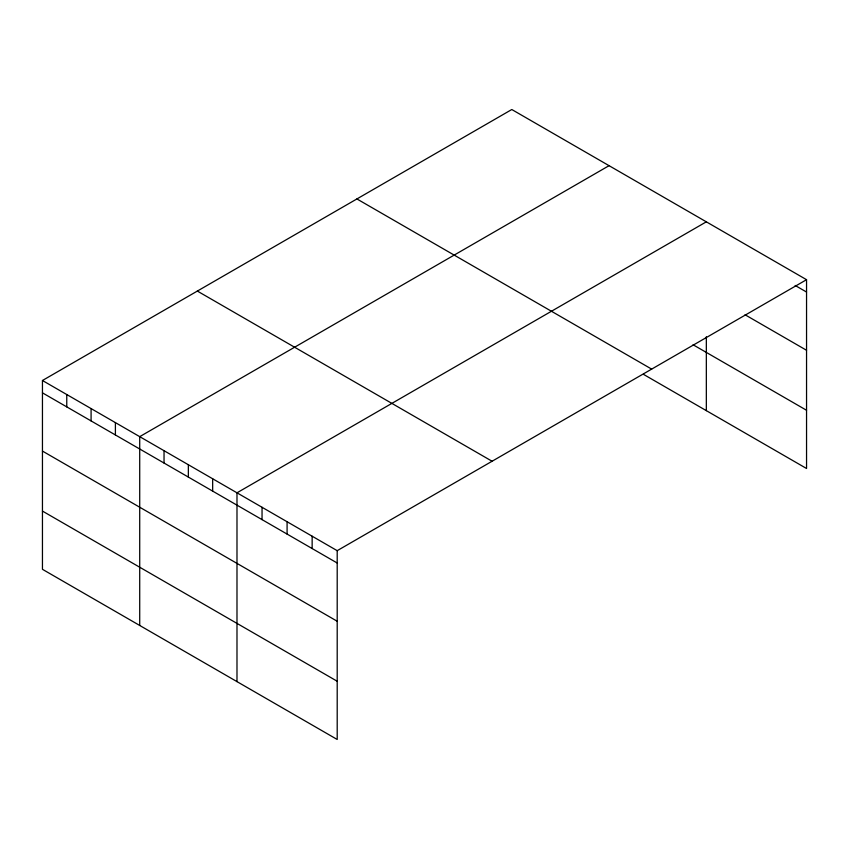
<?xml version="1.0" encoding="UTF-8"?>
<svg xmlns="http://www.w3.org/2000/svg" width="849" height="849" viewBox="0 0 849 849"><rect width="100%" height="100%" fill="white"/><g stroke="black" fill="none" stroke-linecap="round" stroke-linejoin="round"><path stroke-width="1.27" d="M806.55 279.692L511.798 109.521L42.45 380.501L42.45 569.308L337.202 739.479L337.202 550.672L806.55 279.692L806.55 468.499L643.33 374.271M609.062 165.672L139.714 436.651L139.714 625.469M706.336 221.833L236.988 492.813L236.988 681.62M795.163 285.466L806.55 292.045M745.051 314.767L806.55 350.276M693.071 344.758L806.55 410.269M356.909 198.942L651.661 369.113M197.339 291.069L492.091 461.251M42.45 380.501L337.202 550.672M42.45 392.843L337.202 563.014M42.45 451.074L337.202 621.245M42.45 511.077L337.202 681.248M706.336 336.756L706.336 410.651M312.145 536.207L312.145 548.55M287.089 521.742L287.089 534.085M262.044 507.278L262.044 519.62M212.664 478.772L212.664 491.115M188.351 464.732L188.351 477.085M164.037 450.692L164.037 463.045M115.4 422.611L115.4 434.964M91.087 408.571L91.087 420.924M66.763 394.53L66.763 406.883"/></g></svg>
